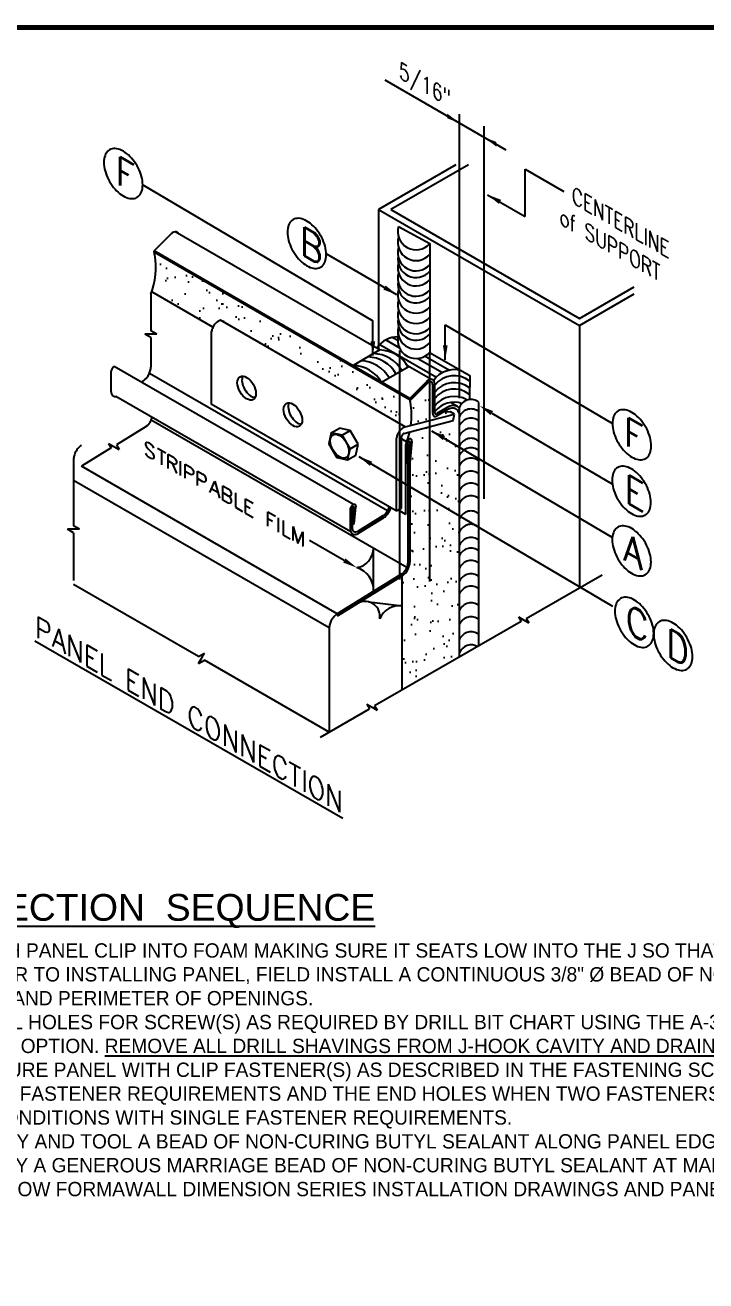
# Model space of a CAD drawing. Header units: inches. Extents: x 0 to 10293, y 0 to 4182.
# Drawn here: x 101.11 to 118.94, y 50.91 to 83.82 of the extents above; entities that cross this region are included whole.
import ezdxf

# ---------------------------------------------------------------- set-up
doc = ezdxf.new("R2010")
doc.units = ezdxf.units.IN
doc.header["$LTSCALE"] = 48
doc.header["$MEASUREMENT"] = 0
doc.linetypes.add('CENTER2', pattern=[1.125, 0.75, -0.125, 0.125, -0.125])
doc.linetypes.add('HIDDEN2', pattern=[0.1875, 0.125, -0.0625])
doc.styles.add('ISOTEX-L1', font='simplex.shx')
doc.styles.add('SIMPLEX', font='SIMPLEX.SHX')
doc.dimstyles.new('CENTRIA', dxfattribs={"dimscale": 4, "dimtxt": 0.09375, "dimasz": 0.0938, "dimexe": 0.18, "dimexo": 0.0625, "dimgap": 0.0625, "dimtad": 3, "dimdec": 4, "dimzin": 1, "dimdsep": 46, "dimlunit": 4, "dimtxsty": 'SIMPLEX', "dimcen": 0.09, "dimclrt": 2, "dimadec": 0, "dimazin": 0, "dimtfac": 1, "dimtdec": 4, "dimtmove": 0, "dimatfit": 3, "dimfxl": 0, "dimtolj": 1, "dimtzin": 0, "dimarcsym": 0})
pattern_1 = [(37.5, (79.90506, 34.85777), (-0.0236225, 0.722559), [0, -0.57, 0, -0.6375, 0, -0.609375]), (7.5, (79.9051, 34.8578), (0.663666, 1.058305), [0, -0.3075, 0, -0.51375, 0, -0.196875]), (327.5, (79.4438, 34.8578), (1.167803, 0.002122), [0, -0.1875, 0, -0.675, 0, -0.88125]), (317.5, (79.4438, 34.8578), (1.127297, 0.329128), [0, -0.09375, 0, -0.4425, 0, -0.50625])]

msp = doc.modelspace()

# ---------------------------------------------------------------- hatches: boundary and pattern name
at = {"linetype": 'Continuous'}
h = msp.add_hatch(dxfattribs=at)
h.set_pattern_fill('AR-SAND', color=256, scale=0.375, style=0)
h.set_pattern_definition([(37.5, (225.10294, 27.96876), (-0.0236225, 0.722559), [0, -0.57, 0, -0.6375, 0, -0.609375]), (7.5, (225.1029, 27.9688), (0.663666, 1.058305), [0, -0.3075, 0, -0.51375, 0, -0.196875]), (327.5, (224.6417, 27.96876), (1.1678032, 0.002122), [0, -0.1875, 0, -0.675, 0, -0.88125]), (317.5, (224.6417, 27.9688), (1.1272975, 0.329128), [0, -0.09375, 0, -0.4425, 0, -0.50625])])
h.paths.add_polyline_path([(104.5042, 77.856), (104.48643, 77.90212, -0.01148202), (104.50331, 77.79998, -0.1289709), (104.4245, 76.82451), (106.02581, 75.89999, -0.17409877), (106.22133, 76.08445), (111.06522, 73.28783), (111.21056, 73.32579, 0.0779479), (111.19905, 73.9342, 0.00697211), (111.18936, 73.99631)])
h = msp.add_hatch(dxfattribs=at)
h.set_pattern_fill('AR-SAND', color=4, scale=0.375, style=0)
h.set_pattern_definition(pattern_1)
h.paths.add_polyline_path([(111.78254, 74.3914, 0.10580973), (111.77424, 74.43482, 0.15871503), (111.75058, 74.46204, 0.15871503), (111.71518, 74.46892, 0.10580973), (111.67342, 74.4544, 0.06064684), (111.63825, 74.42739), (111.19994, 73.99021), (111.18936, 73.99631, -0.00697211), (111.19905, 73.9342, -0.0779479), (111.21056, 73.32579), (112.35183, 73.62389), (112.24444, 73.68589), (112.05354, 73.67397), (111.8882, 73.57851, -0.10533546), (111.84796, 73.56448, -0.15958734), (111.81349, 73.57111, -0.15958734), (111.79051, 73.59765, -0.10533546), (111.78254, 73.63951)])
h = msp.add_hatch(dxfattribs=at)
h.set_pattern_fill('AR-SAND', color=256, scale=0.375, style=0)
h.set_pattern_definition(pattern_1)
h.paths.add_polyline_path([(112.48613, 73.54773, 0.10580973), (112.46135, 73.67731, 0.15871503), (112.39076, 73.75854, 0.15871503), (112.28512, 73.77905, 0.10580973), (112.16051, 73.73573), (112.05354, 73.67397), (112.24444, 73.68589), (112.35183, 73.62389), (112.31615, 73.45283), (111.17954, 73.15595, -0.03164556), (111.10903, 72.91787, -0.06060436), (111.13605, 72.94959, -0.07883449), (111.16635, 72.97005, -0.11092484), (111.19301, 72.97616, -0.1838985), (111.21857, 72.9669, -0.14440778), (111.23254, 72.94378, -0.09339066), (111.23511, 72.91027), (111.18363, 72.35123), (111.18363, 69.7452, -0.06618185), (111.17003, 69.6505, -0.05894134), (111.12593, 69.54275, -0.0578672), (111.05792, 69.44695, -0.06982788), (110.97635, 69.37768), (110.97635, 68.59999), (110.98545, 68.5989, 0.00404741), (110.97635, 68.59998), (110.97635, 66.39021), (112.48613, 67.26188)])

# ---------------------------------------------------------------- linework, layer by layer
for p, q in [((110.52458, 82.38195), (113.69684, 80.55044)), ((112.48613, 74.04466), (112.48613, 81.48688)), ((112.39088, 80.15453), (110.36296, 78.98372)), ((112.71651, 80.15453), (110.68859, 78.98372)), ((104.18809, 79.63143), (110.21554, 76.07161)), ((110.36296, 78.98372), (115.62548, 75.9454)), ((110.36296, 78.98372), (110.36296, 75.34238)), ((110.68859, 78.98372), (115.62548, 76.1334)), ((110.4049, 75.3038), (105.03933, 78.40162)), ((110.88831, 78.54108), (111.7034, 78.0934)), ((111.7034, 78.0934), (111.7034, 75.24366)), ((111.18217, 74.03634), (104.48643, 77.90212)), ((111.19994, 73.99021), (104.5042, 77.856)), ((104.40255, 76.76504), (104.40255, 75.8083)), ((106.02581, 75.89999), (104.4245, 76.82451)), ((115.62548, 76.1334), (117.05872, 76.96088)), ((115.62548, 75.9454), (117.05872, 76.77288)), ((111.06522, 73.28783), (106.22133, 76.08445)), ((104.40255, 75.71806), (104.24626, 75.71806)), ((104.40255, 75.62783), (104.24626, 75.71806)), ((104.55884, 75.71806), (104.40255, 75.8083)), ((104.55884, 75.71806), (104.40255, 75.71806)), ((110.87453, 75.71992), (110.89382, 75.70878)), ((112.11104, 75.96288), (116.48803, 73.37783)), ((115.62548, 75.9454), (115.62548, 69.07438)), ((104.40255, 75.62783), (104.40255, 74.85681)), ((110.39651, 75.45152), (111.87999, 74.59504)), ((110.5535, 75.56854), (110.91011, 75.36265)), ((110.73888, 75.63386), (110.86883, 75.55884)), ((111.39416, 75.08318), (112.03697, 74.71205)), ((111.58471, 75.14552), (112.22235, 74.77738)), ((111.70207, 75.24214), (112.7505, 74.63683)), ((109.70801, 71.25368), (103.44529, 74.86947)), ((110.60293, 71.08929), (104.36266, 74.69212)), ((111.73507, 74.53583), (111.1238, 74.88874)), ((112.7505, 74.63683), (112.74658, 74.00259)), ((109.63507, 70.53777), (103.48858, 74.08645)), ((110.82657, 71.08566), (105.98268, 73.88228)), ((112.4275, 73.82218), (112.24505, 73.92752)), ((112.99398, 67.55508), (112.99398, 73.92939)), ((111.10705, 69.60159), (104.41131, 73.46737)), ((112.24444, 73.68589), (112.05354, 73.67397)), ((112.35183, 73.62389), (112.24444, 73.68589)), ((112.48613, 67.26188), (112.48613, 73.54773)), ((113.32946, 73.65161), (116.48803, 71.78617)), ((109.12733, 73.13543), (109.33966, 73.25802)), ((109.62102, 73.19234), (109.33966, 73.25802)), ((109.40868, 73.06975), (109.619, 73.1957)), ((109.83427, 72.83625), (109.62102, 73.19234)), ((111.75252, 73.18902), (116.48803, 70.39223)), ((103.29663, 72.85769), (103.43217, 72.77944)), ((103.29663, 72.85769), (103.36556, 72.7383)), ((103.43217, 72.77944), (103.5677, 72.70119)), ((103.49877, 72.82058), (103.5677, 72.70119)), ((109.62194, 72.71366), (109.83427, 72.83625)), ((109.76616, 72.54583), (109.83427, 72.83625)), ((109.55383, 72.42324), (109.76616, 72.54583)), ((109.84454, 72.51463), (116.48803, 68.59099)), ((109.28127, 68.39071), (102.58553, 72.2565)), ((109.07399, 68.02319), (102.37825, 71.88898)), ((111.07971, 70.99281), (110.87273, 71.11231)), ((102.37825, 70.51786), (102.22196, 70.60809)), ((102.37825, 70.60809), (102.22196, 70.60809)), ((102.53455, 70.60809), (102.37825, 70.69833)), ((102.53455, 70.60809), (102.37825, 70.60809)), ((109.46788, 69.78909), (108.55507, 70.3161)), ((110.23418, 68.9793), (110.23418, 70.10554)), ((105.64787, 67.26995), (102.37825, 69.15767)), ((110.97635, 69.37768), (110.97635, 66.39021)), ((114.23177, 68.26972), (116.21762, 69.41625)), ((110.10771, 68.70448), (110.97842, 68.59974)), ((114.09624, 68.19147), (110.26245, 65.9834)), ((114.02731, 68.31086), (114.16285, 68.23261)), ((114.02731, 68.31086), (114.09624, 68.19147)), ((114.16285, 68.23261), (114.29838, 68.15436)), ((114.23177, 68.26972), (114.29838, 68.15436)), ((105.64787, 67.26995), (105.80437, 67.3603)), ((105.64787, 67.08924), (105.72612, 67.22477)), ((105.64787, 67.08924), (105.80437, 67.17959)), ((105.72612, 67.22477), (105.80437, 67.3603)), ((109.07399, 65.29188), (105.80437, 67.17959)), ((108.84052, 65.15708), (110.12924, 65.90112)), ((110.06031, 66.02051), (110.19584, 65.94226)), ((110.06031, 66.02051), (110.12924, 65.90112)), ((110.19584, 65.94226), (110.33138, 65.86401)), ((110.26245, 65.9834), (110.33138, 65.86401))]:
    msp.add_line(p, q, dxfattribs=at)
at = {"linetype": 'CENTER2'}
msp.add_line((113.12613, 71.40359), (113.12613, 81.16854), dxfattribs=at)
at = {"color": 1, "linetype": 'Continuous', "extrusion": (1, 0, 0)}
for p, q in [((104.92262, 78.33718), (104.48643, 77.90212)), ((104.5042, 77.856), (104.48643, 77.90212)), ((111.61835, 74.4714), (111.18217, 74.03634)), ((111.63612, 74.42527), (111.19994, 73.99021)), ((111.78254, 73.63951), (111.78254, 74.3914)), ((111.8345, 73.66951), (111.8345, 74.4214)), ((111.19994, 73.99021), (111.18217, 74.03634)), ((112.16051, 73.79573), (111.8882, 73.63851)), ((112.16051, 73.73573), (111.8882, 73.57851))]:
    msp.add_line(p, q, dxfattribs=at)
at = {"linetype": 'Continuous', "extrusion": (1, 0, 0)}
for p, q in [((105.98268, 75.7364), (105.98268, 73.88228)), ((112.48613, 67.26188), (112.48613, 73.80585)), ((111.02954, 73.11677), (112.31615, 73.45283)), ((111.06522, 73.28783), (112.35183, 73.62389)), ((112.31615, 73.45283), (112.35183, 73.62389)), ((104.2788, 73.30238), (103.49877, 72.82058)), ((103.36556, 72.7383), (102.58553, 72.2565)), ((110.82657, 72.93978), (110.82657, 71.08566)), ((110.96167, 71.16366), (110.96167, 73.01778)), ((102.37825, 72.43827), (102.37825, 70.69833)), ((110.82657, 71.08566), (110.96167, 71.16366)), ((102.37825, 70.51786), (102.37825, 69.26362))]:
    msp.add_line(p, q, dxfattribs=at)
for p, q in [((110.39796, 75.30401), (109.69808, 74.89994)), ((111.14376, 74.85513), (110.44388, 74.45106)), ((104.29697, 72.87926), (104.26566, 72.86118)), ((104.26566, 72.86118), (104.26566, 72.82504)), ((104.26566, 72.82504), (104.28131, 72.7808)), ((104.28131, 72.7808), (104.29696, 72.75369)), ((104.29696, 72.75369), (104.32744, 72.71801)), ((104.34311, 72.86974), (104.29697, 72.87926)), ((104.32744, 72.71801), (104.42054, 72.62905)), ((104.4049, 72.83405), (104.34311, 72.86974)), ((104.45104, 72.79029), (104.4049, 72.83405)), ((104.48234, 72.73606), (104.45104, 72.79029)), ((104.57462, 72.73605), (104.7913, 72.61093)), ((104.26564, 72.59292), (104.26482, 72.5934)), ((104.29694, 72.53965), (104.26564, 72.59292)), ((104.34308, 72.49493), (104.29694, 72.53965)), ((104.40487, 72.45925), (104.34308, 72.49493)), ((104.45101, 72.45068), (104.40487, 72.45925)), ((104.42054, 72.62905), (104.45102, 72.59337)), ((104.48232, 72.4678), (104.45101, 72.45068)), ((104.45102, 72.59337), (104.46667, 72.56626)), ((104.46667, 72.56626), (104.48232, 72.52202)), ((104.48232, 72.52202), (104.48232, 72.4678)), ((104.68337, 72.67325), (104.68334, 72.29845)), ((104.7913, 72.61093), (104.79047, 72.6114)), ((104.85307, 72.39736), (104.85225, 72.39783)), ((104.85306, 72.20044), (104.85309, 72.57525)), ((104.99231, 72.31696), (104.85307, 72.39736)), ((104.85309, 72.57525), (104.99232, 72.49485)), ((104.99232, 72.49485), (105.03846, 72.45108)), ((105.03846, 72.45108), (105.05411, 72.42397)), ((105.05411, 72.42397), (105.06976, 72.37878)), ((105.17769, 72.3878), (105.17687, 72.38828)), ((105.17766, 72.013), (105.17769, 72.3878)), ((104.68334, 72.29845), (104.68252, 72.29892)), ((104.961, 72.33503), (105.06974, 72.07532)), ((105.03845, 72.30744), (104.99231, 72.31696)), ((105.0541, 72.31647), (105.03845, 72.30744)), ((105.06976, 72.34358), (105.0541, 72.31647)), ((105.06974, 72.07532), (105.06891, 72.07579)), ((105.06976, 72.37878), (105.06976, 72.34358)), ((105.30126, 72.12047), (105.30043, 72.12095)), ((105.30124, 71.94163), (105.30127, 72.31644)), ((105.44049, 72.04007), (105.30126, 72.12047)), ((105.30127, 72.31644), (105.44051, 72.23604)), ((105.44051, 72.23604), (105.48664, 72.19227)), ((105.48664, 72.19227), (105.5023, 72.16516)), ((105.51794, 72.0667), (105.50229, 72.03959)), ((105.5023, 72.16516), (105.51795, 72.11997)), ((105.51795, 72.11997), (105.51794, 72.0667)), ((105.62585, 71.75419), (105.62588, 72.12899)), ((105.62588, 72.12899), (105.76511, 72.04859)), ((105.48663, 72.03151), (105.44049, 72.04007)), ((105.50229, 72.03959), (105.48663, 72.03151)), ((105.62586, 71.93303), (105.62504, 71.9335)), ((105.7651, 71.85263), (105.62586, 71.93303)), ((105.81124, 71.84406), (105.7651, 71.85263)), ((105.76511, 72.04859), (105.81125, 72.00483)), ((105.82689, 71.85214), (105.81124, 71.84406)), ((105.81125, 72.00483), (105.8269, 71.97771)), ((105.84255, 71.87925), (105.82689, 71.85214)), ((105.8269, 71.97771), (105.84255, 71.93252)), ((105.84255, 71.93252), (105.84255, 71.87925)), ((105.95046, 71.56674), (106.07407, 71.87019)), ((106.07407, 71.87019), (106.19762, 71.42402)), ((106.29072, 71.37026), (106.29075, 71.74506)), ((106.29075, 71.74506), (106.42998, 71.66466)), ((105.9966, 71.66567), (106.15149, 71.57623)), ((106.15149, 71.57623), (106.15067, 71.5767)), ((106.19762, 71.42402), (106.19679, 71.42449)), ((106.29073, 71.56717), (106.42997, 71.48677)), ((106.42997, 71.48677), (106.42914, 71.48725)), ((106.4761, 71.47725), (106.42997, 71.48677)), ((106.42997, 71.48677), (106.4761, 71.44205)), ((106.42998, 71.66466), (106.47612, 71.6209)), ((106.49176, 71.48629), (106.4761, 71.47725)), ((106.4761, 71.44205), (106.49175, 71.41494)), ((106.47612, 71.6209), (106.49177, 71.59378)), ((106.49175, 71.41494), (106.50658, 71.37118)), ((106.50659, 71.51387), (106.49176, 71.48629)), ((106.49177, 71.59378), (106.50659, 71.54907)), ((106.50659, 71.54907), (106.50659, 71.51387)), ((106.61535, 71.55762), (106.61532, 71.18281)), ((106.87814, 71.03105), (106.87817, 71.40585)), ((106.87817, 71.40585), (107.07919, 71.28977)), ((106.29072, 71.37026), (106.28989, 71.37073)), ((106.42995, 71.28986), (106.29072, 71.37026)), ((106.47609, 71.28129), (106.42995, 71.28986)), ((106.49174, 71.29032), (106.47609, 71.28129)), ((106.50658, 71.31696), (106.49174, 71.29032)), ((106.50658, 71.37118), (106.50658, 71.31696)), ((106.61532, 71.18281), (106.80069, 71.07577)), ((106.80069, 71.07577), (106.79987, 71.07624)), ((106.87815, 71.22796), (107.00173, 71.1566)), ((107.00173, 71.1566), (107.00091, 71.15708)), ((107.07919, 71.28977), (107.07837, 71.29025)), ((106.87814, 71.03105), (107.07916, 70.91496)), ((107.07916, 70.91496), (107.07834, 70.91544)), ((107.46556, 70.69184), (107.46559, 71.06664)), ((107.46557, 70.88875), (107.58915, 70.81739)), ((107.46559, 71.06664), (107.66661, 70.95056)), ((107.58915, 70.81739), (107.58833, 70.81787)), ((107.66661, 70.95056), (107.66579, 70.95104)), ((107.74323, 70.90632), (107.74241, 70.90679)), ((107.7432, 70.53151), (107.74323, 70.90632)), ((107.86681, 70.83495), (107.86678, 70.46015)), ((107.86678, 70.46015), (108.05298, 70.35263)), ((108.1296, 70.30838), (108.12963, 70.68319)), ((108.12963, 70.68319), (108.254, 70.23655)), ((108.254, 70.23655), (108.37762, 70.53999)), ((108.37762, 70.53999), (108.37759, 70.16518)), ((108.05298, 70.35263), (108.05216, 70.3531)), ((108.37759, 70.16518), (108.37676, 70.16566))]:
    msp.add_line(p, q)
at = {"color": 4, "linetype": 'HIDDEN2'}
for p, q in [((110.91011, 75.29388), (110.91011, 66.35642)), ((111.70207, 75.24214), (111.70207, 66.8092))]:
    msp.add_line(p, q, dxfattribs=at)
at = {"color": 1, "extrusion": (1, 0, 0)}
for p, q in [((103.356, 74.72888), (103.356, 74.23903)), ((111.07971, 70.99281), (111.07971, 72.83059)), ((111.18347, 72.88715), (111.13167, 72.32459)), ((111.13167, 72.32459), (111.13167, 72.86059)), ((111.23511, 72.91027), (111.18363, 72.35123)), ((111.13167, 72.32459), (111.13167, 71.02281)), ((111.18363, 72.35123), (111.18363, 69.7452)), ((109.61872, 71.11309), (109.61872, 70.62324)), ((109.67069, 70.73309), (109.72237, 71.16857)), ((109.67069, 71.14309), (109.67069, 70.65324)), ((109.72209, 70.75404), (109.77378, 71.18951)), ((109.67069, 70.73309), (109.72209, 70.75404)), ((109.83915, 70.56261), (110.48953, 70.96418)), ((109.84095, 70.50369), (110.49133, 70.90526)), ((111.13167, 71.02281), (111.13167, 69.7152)), ((110.97454, 69.4366), (109.28127, 68.39071)), ((110.97635, 69.37768), (109.28309, 68.3318)), ((109.07399, 68.02319), (109.07399, 65.29188))]:
    msp.add_line(p, q, dxfattribs=at)
at = {"color": 4, "linetype": 'Continuous'}
msp.add_line((111.09814, 72.89934), (110.96167, 72.97813), dxfattribs=at)
at = {"const_width": 0.128}
msp.add_lwpolyline([(0, 0), (0, 83.752), (136, 83.752), (136, 0)], dxfattribs=at)
at = {"linetype": 'Continuous'}
for points in [[(104.18809, 79.63143, 0.0647821), (104.15743, 79.84995, 0.05288509), (104.06913, 80.07752, 0.05077001), (103.93385, 80.28669, 0.05737578), (103.76791, 80.45224, 0.07591184), (103.59132, 80.5542, 0.11192106), (103.42537, 80.58026, 0.14929981), (103.29009, 80.52729, 0.13382723), (103.2018, 80.40168, 0.09162066), (103.17113, 80.21857, 0.0647821), (103.2018, 80.00005, 0.05288509), (103.29009, 79.77248, 0.05077001), (103.42537, 79.5633, 0.05737578), (103.59132, 79.39775, 0.07591184), (103.76791, 79.2958, 0.11192106), (103.93385, 79.26973, 0.14929981), (104.06913, 79.3227, 0.13382723), (104.15743, 79.44832, 0.09162066), (104.18809, 79.63143)], [(108.99502, 77.80439, 0.0647821), (108.96436, 78.0229, 0.05288509), (108.87606, 78.25048, 0.05077001), (108.74078, 78.45965, 0.05737578), (108.57484, 78.6252, 0.07591184), (108.39825, 78.72716, 0.11192106), (108.2323, 78.75322, 0.14929981), (108.09702, 78.70025, 0.13382723), (108.00873, 78.57464, 0.09162066), (107.97806, 78.39153, 0.0647821), (108.00873, 78.17301, 0.05288509), (108.09702, 77.94544, 0.05077001), (108.2323, 77.73626, 0.05737578), (108.39825, 77.57071, 0.07591184), (108.57484, 77.46876, 0.11192106), (108.74078, 77.44269, 0.14929981), (108.87606, 77.49566, 0.13382723), (108.96436, 77.62128, 0.09162066), (108.99502, 77.80439)], [(117.50499, 72.79069, 0.0647821), (117.47432, 73.00921, 0.05288509), (117.38602, 73.23678, 0.05077001), (117.25075, 73.44595, 0.05737578), (117.0848, 73.6115, 0.07591184), (116.90821, 73.71346, 0.11192106), (116.74227, 73.73952, 0.14929981), (116.60699, 73.68655, 0.13382723), (116.51869, 73.56094, 0.09162066), (116.48803, 73.37783, 0.0647821), (116.51869, 73.15931, 0.05288509), (116.60699, 72.93174, 0.05077001), (116.74227, 72.72256, 0.05737578), (116.90821, 72.55701, 0.07591184), (117.0848, 72.45506, 0.11192106), (117.25075, 72.42899, 0.14929981), (117.38602, 72.48196, 0.13382723), (117.47432, 72.60758, 0.09162066), (117.50499, 72.79069)], [(117.49673, 71.30928, 0.0647821), (117.46607, 71.52779, 0.05288509), (117.37777, 71.75537, 0.05077001), (117.24249, 71.96454, 0.05737578), (117.07655, 72.13009, 0.07591184), (116.89995, 72.23205, 0.11192106), (116.73401, 72.25811, 0.14929981), (116.59873, 72.20514, 0.13382723), (116.51044, 72.07953, 0.09162066), (116.47977, 71.89642, 0.0647821), (116.51044, 71.6779, 0.05288509), (116.59873, 71.45033, 0.05077001), (116.73401, 71.24115, 0.05737578), (116.89995, 71.0756, 0.07591184), (117.07655, 70.97365, 0.11192106), (117.24249, 70.94758, 0.14929981), (117.37777, 71.00055, 0.13382723), (117.46607, 71.12617, 0.09162066), (117.49673, 71.30928)], [(117.49926, 69.74664, 0.0647821), (117.4686, 69.96515, 0.05288509), (117.3803, 70.19273, 0.05077001), (117.24502, 70.4019, 0.05737578), (117.07908, 70.56745, 0.07591184), (116.90249, 70.66941, 0.11192106), (116.73654, 70.69547, 0.14929981), (116.60127, 70.6425, 0.13382723), (116.51297, 70.51689, 0.09162066), (116.4823, 70.33378, 0.0647821), (116.51297, 70.11526, 0.05288509), (116.60127, 69.88769, 0.05077001), (116.73654, 69.67851, 0.05737578), (116.90249, 69.51296, 0.07591184), (117.07908, 69.41101, 0.11192106), (117.24502, 69.38494, 0.14929981), (117.3803, 69.43791, 0.13382723), (117.4686, 69.56353, 0.09162066), (117.49926, 69.74664)], [(117.56882, 67.87492, 0.0647821), (117.53816, 68.09343, 0.05288509), (117.44986, 68.32101, 0.05077001), (117.31458, 68.53018, 0.05737578), (117.14864, 68.69573, 0.07591184), (116.97204, 68.79769, 0.11192106), (116.8061, 68.82375, 0.14929981), (116.67082, 68.77078, 0.13382723), (116.58253, 68.64517, 0.09162066), (116.55186, 68.46206, 0.0647821), (116.58253, 68.24354, 0.05288509), (116.67082, 68.01597, 0.05077001), (116.8061, 67.80679, 0.05737578), (116.97204, 67.64124, 0.07591184), (117.14864, 67.53929, 0.11192106), (117.31458, 67.51322, 0.14929981), (117.44986, 67.56619, 0.13382723), (117.53816, 67.69181, 0.09162066), (117.56882, 67.87492)], [(118.58592, 67.27061, 0.0647821), (118.55526, 67.48913, 0.05288509), (118.46696, 67.7167, 0.05077001), (118.33168, 67.92587, 0.05737578), (118.16574, 68.09142, 0.07591184), (117.98915, 68.19338, 0.11192106), (117.8232, 68.21944, 0.14929981), (117.68793, 68.16647, 0.13382723), (117.59963, 68.04086, 0.09162066), (117.56896, 67.85775, 0.0647821), (117.59963, 67.63923, 0.05288509), (117.68793, 67.41166, 0.05077001), (117.8232, 67.20248, 0.05737578), (117.98915, 67.03693, 0.07591184), (118.16574, 66.93498, 0.11192106), (118.33168, 66.90891, 0.14929981), (118.46696, 66.96188, 0.13382723), (118.55526, 67.0875, 0.09162066), (118.58592, 67.27061)]]:
    msp.add_lwpolyline(points, format="xyb", close=True, dxfattribs=at)
at = {"color": 1, "linetype": 'Continuous'}
for points in [[(105.1265, 78.35128, 0.15871503), (105.09159, 78.39147, 0.15871503), (105.03933, 78.40162, 0.10580973), (104.97768, 78.38018, 0.06475673), (104.92262, 78.33718)], [(111.8345, 74.4214, 0.10580973), (111.82224, 74.4855, 0.15871503), (111.78733, 74.52568, 0.15871503), (111.73507, 74.53583, 0.10580973), (111.67342, 74.5144, 0.06475673), (111.61835, 74.4714)], [(111.78254, 74.3914, 0.10580973), (111.77424, 74.43482, 0.15871503), (111.75058, 74.46204, 0.15871503), (111.71518, 74.46892, 0.10580973), (111.67342, 74.4544, 0.06475673), (111.63612, 74.42527)], [(112.48613, 73.76879, 0.09934988), (112.4275, 73.82218, 0.15871503), (112.30501, 73.84597, 0.10580973), (112.16051, 73.79573)], [(112.48613, 73.54773, 0.10580973), (112.46135, 73.67731, 0.15871503), (112.39076, 73.75854, 0.15871503), (112.28512, 73.77905, 0.10580973), (112.16051, 73.73573)], [(111.78254, 73.63951, 0.10580973), (111.79059, 73.59747, 0.15871503), (111.81349, 73.57111, 0.15871503), (111.84777, 73.56446, 0.10580973), (111.8882, 73.57851)], [(111.8345, 73.66951, 0.10580973), (111.83859, 73.64815, 0.15871503), (111.85023, 73.63475, 0.15871503), (111.86765, 73.63137, 0.10580973), (111.8882, 73.63851)]]:
    msp.add_lwpolyline(points, format="xyb", dxfattribs=at)
at = {"color": 4, "linetype": 'Continuous'}
for points in [[(104.40255, 76.76504, 0.13733323), (104.50331, 77.79998, 0.01148202), (104.48643, 77.90212)], [(111.21034, 73.32423, 0.07814901), (111.19905, 73.9342, 0.01148202), (111.18217, 74.03634)], [(111.10903, 72.91787, 0.03174015), (111.1797, 73.15667, 0.01148202)]]:
    msp.add_lwpolyline(points, format="xyb", dxfattribs=at)
at = {"linetype": 'Continuous'}
for points in [[(106.22133, 76.08445, 0.17919707), (106.02232, 75.89294, 0.06095427), (105.98938, 75.79784, 0.05122886), (105.98268, 75.7364)], [(111.06522, 73.28783, 0.09203203), (110.99174, 73.25143, 0.06567015), (110.92186, 73.18418, 0.05705612), (110.86621, 73.09632, 0.06095427), (110.83327, 73.00122, 0.05122886), (110.82657, 72.93978)], [(111.02954, 73.11677, 0.09203203), (111.00865, 73.10641, 0.06567015), (110.98877, 73.08729, 0.05705612), (110.97294, 73.0623, 0.06095427), (110.96358, 73.03525, 0.05122886), (110.96167, 73.01778)], [(102.58553, 72.80579, 0.06982788), (102.50396, 72.73652, 0.0578672), (102.43595, 72.64072, 0.05894134), (102.39186, 72.53297, 0.06618185), (102.37825, 72.43827)]]:
    msp.add_lwpolyline(points, format="xyb", dxfattribs=at)
at = {"color": 1}
for points in [[(103.44529, 74.86947, 0.08139614), (103.41491, 74.85017, 0.06151647), (103.38744, 74.81926, 0.05696053), (103.36704, 74.78143, 0.06485493), (103.35683, 74.74246, 0.02950326), (103.356, 74.72888)], [(104.1475, 74.46405, 0.1045773), (104.27573, 74.55852, 0.05786987), (104.34375, 74.65431, 0.05893744), (104.38786, 74.76205, 0.06621593), (104.40148, 74.85681)], [(103.356, 74.23903, 0.10580973), (103.37235, 74.15356, 0.15871503), (103.4189, 74.09998, 0.15871503), (103.48858, 74.08645, 0.10580973)], [(111.23511, 72.91027, 0.09339066), (111.23254, 72.94378, 0.14440778), (111.21857, 72.9669, 0.16823813), (111.19533, 72.97613, 0.12035018), (111.16635, 72.97005, 0.07883449), (111.13605, 72.94959, 0.06060436), (111.10903, 72.91787, 0.05713729), (111.08942, 72.8797, 0.06623488), (111.0802, 72.84092, 0.02294102), (111.07971, 72.83059)], [(111.18347, 72.88715, 0.09339066), (111.18261, 72.89832, 0.14440778), (111.17796, 72.90603, 0.16823813), (111.17021, 72.9091, 0.12035018), (111.16055, 72.90708, 0.07883449), (111.15045, 72.90026, 0.06060436), (111.14145, 72.88968, 0.05713729), (111.13491, 72.87696, 0.06623488), (111.13183, 72.86403, 0.02294102), (111.13167, 72.86059)], [(109.77378, 71.18951, 0.09004038), (109.77225, 71.2237, 0.13955664), (109.75922, 71.2479, 0.16975099), (109.73666, 71.25843, 0.12513686), (109.70801, 71.25368, 0.08139614), (109.67764, 71.23438, 0.06151647), (109.65016, 71.20347, 0.05696053), (109.62977, 71.16564, 0.06485493), (109.61955, 71.12667, 0.02950326), (109.61872, 71.11309)], [(109.72237, 71.16857, 0.09004038), (109.72186, 71.17996, 0.13955664), (109.71752, 71.18803, 0.16975099), (109.71, 71.19154, 0.12513686), (109.70045, 71.18996, 0.08139614), (109.69032, 71.18352, 0.06151647), (109.68117, 71.17322, 0.05696053), (109.67437, 71.16061, 0.06485493), (109.67096, 71.14762, 0.02950326), (109.67069, 71.14309)], [(110.48953, 70.96418, 0.06983884), (110.55137, 71.01668, 0.05786987), (110.60293, 71.08929, 0.05893744), (110.63637, 71.17097, 0.02011178), (110.64152, 71.19249)], [(110.49133, 70.90526, 0.06983884), (110.57291, 70.97451, 0.05786987), (110.64093, 71.0703, 0.05411643), (110.6824, 71.16889, 0.06621593)], [(109.61872, 70.62324, 0.10580973), (109.63507, 70.53777, 0.15871503), (109.68163, 70.4842, 0.15871503), (109.75131, 70.47067, 0.10580973), (109.8335, 70.49924, 0.00738364), (109.84095, 70.50369)], [(109.67069, 70.65324, 0.10580973), (109.68308, 70.58845, 0.15871503), (109.71837, 70.54784, 0.15871503), (109.77119, 70.53758, 0.10580973), (109.8335, 70.55924, 0.00738364), (109.83915, 70.56261)], [(110.97454, 69.4366, 0.06982788), (111.03638, 69.48911, 0.0578672), (111.08793, 69.56173, 0.05894134), (111.12136, 69.64341, 0.06618185), (111.13167, 69.7152)], [(110.97635, 69.37768, 0.06982788), (111.05792, 69.44695, 0.0578672), (111.12593, 69.54275, 0.05894134), (111.17003, 69.6505, 0.06618185), (111.18363, 69.7452)], [(109.28127, 68.39071, 0.06982788), (109.1997, 68.32144, 0.0578672), (109.13169, 68.22564, 0.05894134), (109.0876, 68.11789, 0.06618185), (109.07399, 68.02319)]]:
    msp.add_lwpolyline(points, format="xyb", dxfattribs=at)
msp.add_lwpolyline([(104.2788, 73.30238, 0.06982788), (104.34064, 73.3549, 0.0578672), (104.39219, 73.42752, 0.05894134), (104.42562, 73.5092, 0.02996778), (104.43265, 73.5414)], format="xyb")
at = {"linetype": 'Continuous'}
msp.add_lwpolyline([(109.62194, 72.71366), (109.40868, 73.06975), (109.12733, 73.13543), (109.05922, 72.84501), (109.27248, 72.48891), (109.55383, 72.42324)], close=True, dxfattribs=at)
for centre, radius, start, end in [((111.34476, 78.40629), 0.47594, 163.548437, 318.897399), ((111.34476, 78.12181), 0.47594, 162.610749, 318.897399), ((111.34476, 77.85223), 0.47594, 163.548437, 318.897399), ((111.34476, 77.67967), 0.47594, 169.555503, 318.897399), ((111.34476, 77.45763), 0.47594, 166.510644, 318.897399), ((111.34476, 77.18805), 0.47594, 163.548437, 318.897399), ((111.34476, 77.01549), 0.47594, 169.555503, 318.897399), ((111.34476, 76.74591), 0.47594, 163.548437, 318.897399), ((111.34476, 76.47614), 0.47594, 163.53627, 318.897399), ((111.34476, 76.20656), 0.47594, 163.548437, 318.897399), ((111.34476, 76.034), 0.47594, 169.555503, 318.897399), ((111.34476, 75.76442), 0.47594, 163.548437, 192.613868), ((111.34476, 75.80409), 0.47594, 169.555503, 318.897399), ((111.34476, 75.55655), 0.47594, 163.548437, 318.897399), ((110.86064, 74.99265), 0.65267, 89.112504, 145.231689), ((112.34412, 74.13617), 0.65267, 72.67114, 145.231689), ((112.34412, 73.97756), 0.65267, 51.483541, 141.283159), ((112.34412, 73.79447), 0.65267, 52.32637, 141.283159), ((112.34412, 73.6262), 0.65267, 52.103224, 141.283159), ((112.34412, 73.43485), 0.65267, 58.995551, 141.283159), ((112.34412, 73.28241), 0.65267, 72.014141, 139.912633), ((112.78492, 73.68297), 0.32315, 49.689124, 157.524392), ((112.78492, 73.43655), 0.32315, 49.689124, 156.894601), ((112.78492, 73.19471), 0.32315, 49.689124, 156.894601), ((112.78492, 72.9283), 0.32315, 49.689124, 156.894601), ((112.78492, 72.6672), 0.32315, 49.689124, 156.894601), ((112.78492, 72.41776), 0.32315, 49.689124, 156.894601), ((112.78492, 72.1485), 0.32315, 49.689124, 156.894601), ((112.78492, 71.80808), 0.32315, 49.689124, 156.894601), ((112.78492, 71.49527), 0.32315, 49.689124, 156.894601), ((112.78492, 71.16343), 0.32315, 49.689124, 156.894601), ((112.78492, 70.7629), 0.32315, 49.689124, 156.894601), ((112.78492, 70.41369), 0.32315, 49.689124, 156.894601), ((109.71125, 70.1183), 0.52308, 278.950905, 358.602322), ((112.78492, 70.06693), 0.32315, 49.689124, 156.894601), ((112.78492, 69.79275), 0.32315, 49.689124, 156.894601), ((112.78492, 69.46439), 0.32315, 49.689124, 156.894601), ((109.61109, 69.00498), 0.62362, 357.639591, 73.075046), ((112.78492, 69.12006), 0.32315, 49.689124, 156.894601), ((112.78492, 68.79417), 0.32315, 49.689124, 156.894601), ((110.01317, 68.32868), 0.38751, 350.158583, 115.739946), ((110.91434, 68.03733), 0.56605, 83.499403, 156.565453), ((112.78492, 68.35786), 0.32315, 49.689124, 156.894601), ((112.78492, 67.99128), 0.32315, 49.689124, 156.894601), ((112.78492, 67.59709), 0.32315, 49.689124, 156.894601), ((112.78492, 67.25422), 0.32315, 58.870253, 156.894601)]:
    msp.add_arc(centre, radius, start, end, dxfattribs=at)
for centre in [(109.8786, 74.13483), (110.05871, 74.23882), (110.21074, 74.3266), (110.37459, 74.42119), (109.67471, 74.01712)]:
    msp.add_arc(centre, 0.88313, 29.430128, 88.483841)
for centre in [(106.90955, 74.30528), (108.12099, 73.60586), (109.34414, 72.78262)]:
    msp.add_ellipse(centre, major_axis=(0.17208, -0.29805), ratio=0.57735027, dxfattribs=at)
for centre in [(107.03042, 74.37507), (108.24185, 73.67565)]:
    msp.add_ellipse(centre, major_axis=(0.17208, -0.29805), ratio=0.57735027, start_param=3.50043597, end_param=5.92434199, dxfattribs=at)
for points in [[(112.16138, 81.49944), (112.16138, 81.37444), (112.48613, 81.24944)], [(113.45089, 80.75494), (113.45089, 80.62994), (113.12613, 80.87994)], [(113.29768, 73.5978), (113.00657, 73.84231), (113.36125, 73.70543)], [(112.1072, 73.05213), (112.04363, 72.9445), (111.75252, 73.18902)], [(110.19922, 72.37775), (110.13565, 72.27012), (109.84454, 72.51463)], [(109.49913, 69.84321), (109.79264, 69.60159), (109.43663, 69.73496)]]:
    msp.add_solid(points, dxfattribs=at)

# ---------------------------------------------------------------- texts
at = {"linetype": 'Continuous', "style": 'ISOTEX-L1', "oblique": 330}
for s, p in [('5/16"', (110.89964, 82.44001)), ('CENTERLINE', (115.42464, 79.17057)), ('of SUPPORT', (115.10321, 78.61384))]:
    msp.add_text(s, height=0.375, rotation=330, dxfattribs=at).set_placement(p)
at = {"linetype": 'Continuous', "style": 'SIMPLEX', "oblique": 330, "width": 1.154701}
for s, height, p in [('F', 0.64952, (103.48422, 79.68063)), ('B', 0.64952, (108.31304, 77.8333)), ('F', 0.64952, (116.80111, 72.83988)), ('E', 0.64952, (116.81475, 71.33819)), ('A', 0.64952, (116.77363, 69.80672)), ('C', 0.64952, (116.84319, 67.93499)), ('%%uPANEL END CONNECTION', 0.4871393, (101.36633, 67.79964)), ('D', 0.64952, (117.90395, 67.29952))]:
    msp.add_text(s, height=height, rotation=330, dxfattribs=at).set_placement(p)
at = {"insert": (99.19618, 61.05002), "char_height": 0.7, "attachment_point": 1}
msp.add_mtext('\\fArial|b0|i0|c0|p34;\\LERECTION  SEQUENCE', dxfattribs=at)
at = {"insert": (98.98669, 59.75896), "char_height": 0.375, "width": 36.754, "attachment_point": 1}
msp.add_mtext('A. PUSH PANEL CLIP INTO FOAM MAKING SURE IT SEATS LOW INTO THE J SO THAT THE FASTENER WILL FULLY PENETRATE THE FACE SKIN.\\PB. PRIOR TO INSTALLING PANEL, FIELD INSTALL A CONTINUOUS 3/8" %%c BEAD OF NON-CURING BUTYL SEALANT TO          BUILDING GIRTS AT ENDS OF PANEL AND PERIMETER OF OPENINGS.\\PC. DRILL HOLES FOR SCREW(S) AS REQUIRED BY DRILL BIT CHART USING THE A-31 PANEL CLIP AS A DRILL GUIDE FOR       THE SELF-TAPPING SCREW OPTION. \\LREMOVE ALL DRILL SHAVINGS FROM J-HOOK CAVITY AND DRAIN SHELF.\\P\\lD. SECURE PANEL WITH CLIP FASTENER(S) AS DESCRIBED IN THE FASTENING SCHEDULE USING THE CENTER HOLE OF THE PANEL CLIP FOR SINGLE FASTENER REQUIREMENTS AND THE END HOLES WHEN TWO FASTENERS ARE REQUIRED. THE END HOLES MAY ALSO BE USED FOR PANEL END CONDITIONS WITH SINGLE FASTENER REQUIREMENTS.\\PE. APPLY AND TOOL A BEAD OF NON-CURING BUTYL SEALANT ALONG PANEL EDGE.\\PF. APPLY A GENEROUS MARRIAGE BEAD OF NON-CURING BUTYL SEALANT AT MALE LIP AND ALONG LEDGE OF PANEL AT EACH END.\\PG. FOLLOW FORMAWALL DIMENSION SERIES INSTALLATION DRAWINGS AND PANEL DETAILS FOR ADDITIONAL ERECTION INFORMATION.', dxfattribs=at)

# ---------------------------------------------------------------- leaders
at = {"linetype": 'Continuous'}
for points, override in [([(113.21845, 79.37349), (114.20395, 78.80451), (114.20395, 80.04305), (115.21448, 79.45962)], {"dimscale": 4, "dimasz": 0.09375, "dimexe": 0.0625, "dimdec": 5, "dimcen": 0.09375, "dimtofl": 1}), ([(110.84461, 76.75106), (109.01143, 77.81835)], {"dimscale": 4, "dimasz": 0.09375, "dimexe": 0.0625, "dimcen": 0.09375, "dimtofl": 1}), ([(110.21554, 75.15616), (110.21554, 76.07161)], {"dimscale": 4, "dimasz": 0.09375, "dimexe": 0.0625, "dimcen": 0.09375, "dimtofl": 1}), ([(112.11104, 75.04742), (112.11104, 75.96288)], {"dimscale": 4, "dimasz": 0.09375, "dimexe": 0.0625, "dimcen": 0.09375, "dimtofl": 1})]:
    msp.add_leader(points, dimstyle='CENTRIA', override=override, dxfattribs=at)

doc.saveas('drawing.dxf')
